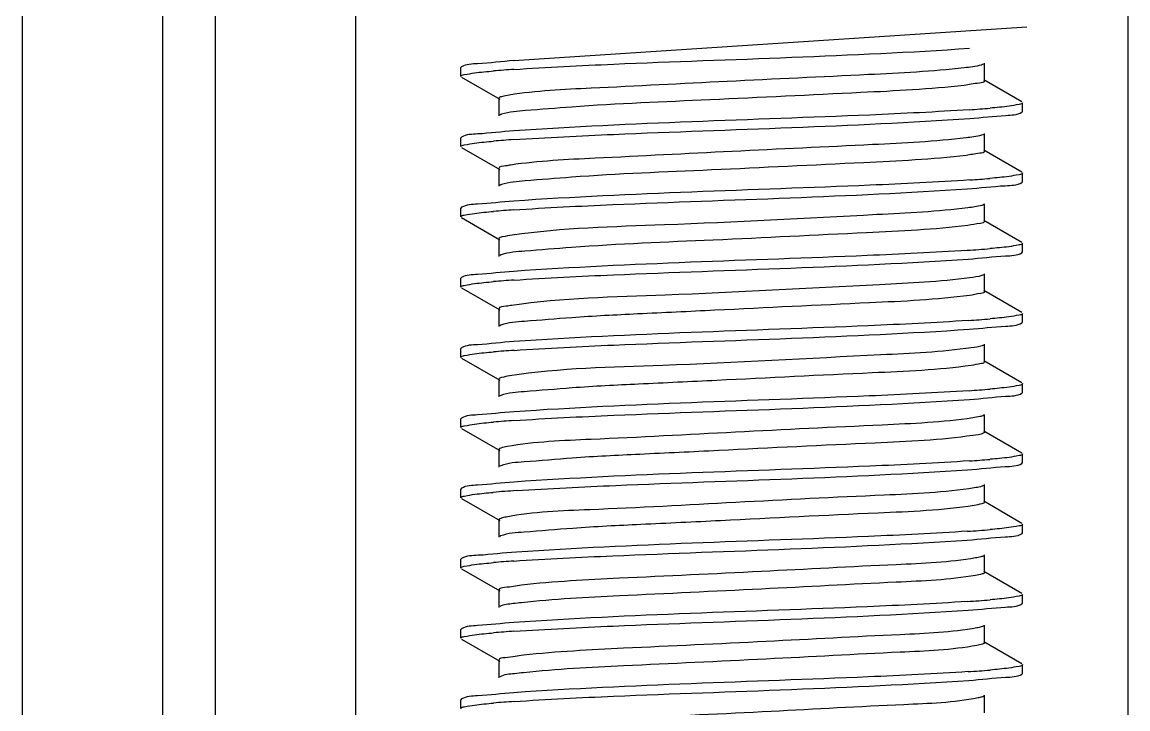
# Model space of a CAD drawing. Extents: x 27938 to 1507990, y 110129 to 923079.
# Drawn here: x 461348 to 461723, y 345441.2 to 345674 of the extents above; entities that cross this region are included whole.
import ezdxf

# ---------------------------------------------------------------- set-up
doc = ezdxf.new("R2010")
doc.units = 0
doc.header["$LTSCALE"] = 1000
doc.header["$MEASUREMENT"] = 0

msp = doc.modelspace()

# ---------------------------------------------------------------- linework, layer by layer
at = {"linetype": 'Continuous'}
for p, q in [((461347.99, 346328.15), (461347.99, 341587.12)), ((461395.62, 346328.15), (461395.62, 341587.12)), ((461413.48, 346328.15), (461413.48, 341587.12)), ((461461.1, 346328.15), (461461.1, 341587.12)), ((461723.05, 346328.15), (461723.05, 341587.12)), ((461514.81, 345660.98), (461688.75, 345672.41)), ((461497.05, 345658.87), (461496.82, 345658.61)), ((461674.44, 345654.15), (461674.44, 345660.1)), ((461496.82, 345655.64), (461496.82, 345658.61)), ((461496.82, 345655.64), (461496.82, 345658.61)), ((461497.05, 345655.38), (461509.97, 345647.89)), ((461687.1, 345646.97), (461674.18, 345654.45)), ((461509.71, 345648.19), (461509.71, 345642.24)), ((461687.33, 345643.73), (461687.33, 345646.71)), ((461687.33, 345643.73), (461687.33, 345646.71)), ((461687.1, 345643.47), (461687.33, 345643.73)), ((461497.05, 345635.06), (461496.82, 345634.8)), ((461496.82, 345631.82), (461496.82, 345634.8)), ((461496.82, 345631.82), (461496.82, 345634.8)), ((461674.44, 345630.33), (461674.44, 345636.29)), ((461497.05, 345631.56), (461509.97, 345624.08)), ((461687.1, 345623.15), (461674.18, 345630.64)), ((461509.71, 345624.38), (461509.71, 345618.43)), ((461687.33, 345619.92), (461687.33, 345622.89)), ((461687.33, 345619.92), (461687.33, 345622.89)), ((461687.1, 345619.66), (461687.33, 345619.92)), ((461497.05, 345611.25), (461496.82, 345610.99)), ((461496.82, 345608.01), (461496.82, 345610.99)), ((461496.82, 345608.01), (461496.82, 345610.99)), ((461674.44, 345606.52), (461674.44, 345612.48)), ((461497.05, 345607.75), (461509.97, 345600.27)), ((461687.1, 345599.34), (461674.18, 345606.82)), ((461509.71, 345600.57), (461509.71, 345594.62)), ((461687.33, 345596.1), (461687.33, 345599.08)), ((461687.33, 345596.1), (461687.33, 345599.08)), ((461687.1, 345595.84), (461687.33, 345596.1)), ((461674.44, 345582.71), (461674.44, 345588.66)), ((461497.05, 345587.44), (461496.82, 345587.17)), ((461496.82, 345584.2), (461496.82, 345587.17)), ((461496.82, 345584.2), (461496.82, 345587.17)), ((461497.05, 345583.94), (461509.97, 345576.45)), ((461687.1, 345575.53), (461674.18, 345583.01)), ((461509.71, 345576.76), (461509.71, 345570.8)), ((461687.33, 345572.29), (461687.33, 345575.27)), ((461510.42, 345571.3), (461509.98, 345571.1)), ((461687.1, 345572.03), (461687.33, 345572.29)), ((461497.05, 345563.62), (461496.82, 345563.36)), ((461496.82, 345560.38), (461496.82, 345563.36)), ((461496.82, 345560.38), (461496.82, 345563.36)), ((461674.44, 345558.9), (461674.44, 345564.85)), ((461497.05, 345560.12), (461509.97, 345552.64)), ((461687.1, 345551.72), (461674.18, 345559.2)), ((461509.71, 345552.94), (461509.71, 345546.99)), ((461687.33, 345548.48), (461687.33, 345551.46)), ((461687.33, 345548.48), (461687.33, 345551.46)), ((461510.37, 345547.47), (461509.97, 345547.29)), ((461687.1, 345548.22), (461687.33, 345548.48)), ((461497.05, 345539.81), (461496.82, 345539.55)), ((461496.82, 345536.57), (461496.82, 345539.55)), ((461496.82, 345536.57), (461496.82, 345539.55)), ((461674.44, 345535.08), (461674.44, 345541.04)), ((461497.05, 345536.31), (461509.97, 345528.83)), ((461687.1, 345527.9), (461674.18, 345535.39)), ((461509.71, 345529.13), (461509.71, 345523.18)), ((461687.33, 345524.67), (461687.33, 345527.64)), ((461687.33, 345524.67), (461687.33, 345527.64)), ((461687.1, 345524.4), (461687.33, 345524.67)), ((461510.33, 345523.64), (461509.97, 345523.48)), ((461674.44, 345511.27), (461674.44, 345517.22)), ((461497.05, 345516), (461496.82, 345515.74)), ((461496.82, 345512.76), (461496.82, 345515.74)), ((461496.82, 345512.76), (461496.82, 345515.74)), ((461497.05, 345512.5), (461509.97, 345505.02)), ((461687.1, 345504.09), (461674.18, 345511.57)), ((461509.71, 345505.32), (461509.71, 345499.36)), ((461687.33, 345500.85), (461687.33, 345503.83)), ((461687.33, 345500.85), (461687.33, 345503.83)), ((461510.29, 345499.81), (461509.97, 345499.67)), ((461687.1, 345500.59), (461687.33, 345500.85)), ((461497.05, 345492.18), (461496.82, 345491.92)), ((461496.82, 345488.95), (461496.82, 345491.92)), ((461496.82, 345488.95), (461496.82, 345491.92)), ((461674.44, 345487.46), (461674.44, 345493.41)), ((461497.05, 345488.69), (461509.97, 345481.2)), ((461687.1, 345480.28), (461674.18, 345487.76)), ((461509.71, 345481.5), (461509.71, 345475.55)), ((461687.33, 345477.04), (461687.33, 345480.02)), ((461687.33, 345477.04), (461687.33, 345480.02)), ((461687.1, 345476.78), (461687.33, 345477.04)), ((461497.05, 345468.37), (461496.82, 345468.11)), ((461496.82, 345465.13), (461496.82, 345468.11)), ((461496.82, 345465.13), (461496.82, 345468.11)), ((461674.44, 345463.65), (461674.44, 345469.6)), ((461497.05, 345464.87), (461509.97, 345457.39)), ((461687.1, 345456.46), (461674.18, 345463.95)), ((461509.71, 345457.69), (461509.71, 345451.74)), ((461687.1, 345452.97), (461687.33, 345453.23)), ((461687.33, 345453.23), (461687.33, 345456.2)), ((461687.33, 345453.23), (461687.33, 345456.2)), ((461674.44, 345439.83), (461674.44, 345445.79)), ((461497.05, 345444.56), (461496.82, 345444.3)), ((461496.82, 345441.32), (461496.82, 345444.3)), ((461496.82, 345441.32), (461496.82, 345444.3))]:
    msp.add_line(p, q, dxfattribs=at)
for centre, radius, start, end in [((461542.19, 345249.17), 409.75, 93.8309, 94.8034), ((461641.98, 346052.92), 409.49, 273.831, 274.805), ((461542.1, 345226.47), 408.64, 93.8384, 94.8035), ((461642.09, 346027.71), 408.1, 273.8416, 274.804), ((461542.11, 345202.58), 408.71, 93.8379, 94.8036), ((461641.02, 346017.39), 421.63, 273.7501, 274.8057), ((461542.2, 345177.58), 409.9, 93.83, 94.8034), ((461641.43, 345988.41), 416.44, 273.7834, 274.8062), ((461542.22, 345153.49), 410.18, 93.8281, 94.8033), ((461641.75, 345960.48), 412.32, 273.8111, 274.8058), ((461542.19, 345130.08), 409.77, 93.8308, 94.8034), ((461641.97, 345933.92), 409.56, 273.8305, 274.805), ((461543.23, 345093.27), 422.82, 93.743, 94.805), ((461641.14, 345920.63), 420.12, 273.7591, 274.8063), ((461542.1, 345083.57), 408.65, 93.8383, 94.8036), ((461641, 345898.51), 421.81, 273.7489, 274.8056), ((461542.2, 345058.53), 409.88, 93.8301, 94.8034), ((461641.41, 345869.5), 416.6, 273.7824, 274.8062), ((461542.22, 345034.42), 410.18, 93.8281, 94.8033)]:
    msp.add_arc(centre, radius, start, end, dxfattribs=at)
for points, knots in [([(461514.81, 345658), (461526.09, 345658.77), (461577.6, 345661.25), (461629.17, 345662.44), (461669.34, 345665.18)], [0, 0, 0, 0, 0.219207, 1, 1, 1, 1]), ([(461514.84, 345660.98), (461510.72, 345660.7), (461504.95, 345659.9), (461498.66, 345659.8), (461497.05, 345658.87)], [0, 0, 0, 0, 0.690341, 1, 1, 1, 1]), ([(461674.18, 345659.8), (461673.92, 345659.65), (461671.73, 345658.98), (461669.48, 345658.76), (461667.52, 345658.54)], [0, 0, 0, 0, 0.130925, 1, 1, 1, 1]), ([(461496.82, 345655.64), (461496.82, 345656.07), (461499.11, 345656.35), (461500.27, 345656.67), (461501.42, 345656.82)], [0, 0, 0, 0, 0.271512, 1, 1, 1, 1]), ([(461667.52, 345658.54), (461656.75, 345657.3), (461629.92, 345655.95), (461587.74, 345654), (461547.15, 345651.85), (461522.41, 345650.77), (461513.23, 345649.31)], [0, 0, 0, 0, 0.210492, 0.520764, 0.819615, 1, 1, 1, 1]), ([(461667.52, 345652.58), (461655.9, 345651.25), (461627.11, 345649.9), (461582.77, 345647.67), (461544.73, 345646.18), (461521.28, 345644.21), (461513.25, 345643.61), (461510.64, 345642.81)], [0, 0, 0, 0, 0.223118, 0.549331, 0.848052, 0.947905, 1, 1, 1, 1]), ([(461674.44, 345654.15), (461674.44, 345653.51), (461670.93, 345653.28), (461669.25, 345652.78), (461667.52, 345652.58)], [0, 0, 0, 0, 0.268344, 1, 1, 1, 1]), ([(461513.23, 345649.31), (461512.34, 345649.17), (461511.4, 345648.94), (461509.72, 345648.54), (461509.71, 345648.19)], [0, 0, 0, 0, 0.719855, 1, 1, 1, 1]), ([(461669.34, 345644.34), (461658.06, 345643.57), (461606.55, 345641.09), (461554.98, 345639.9), (461514.81, 345637.17)], [0, 0, 0, 0, 0.219225, 1, 1, 1, 1]), ([(461687.33, 345646.71), (461687.33, 345646.28), (461685.06, 345645.99), (461683.91, 345645.68), (461682.76, 345645.53)], [0, 0, 0, 0, 0.27162, 1, 1, 1, 1]), ([(461510.64, 345642.81), (461510.51, 345642.77), (461510.29, 345642.69), (461510.07, 345642.6), (461509.98, 345642.54)], [0, 0, 0, 0, 0.565422, 1, 1, 1, 1]), ([(461514.75, 345634.19), (461526.03, 345634.96), (461577.59, 345637.44), (461629.22, 345638.63), (461669.43, 345641.37)], [0, 0, 0, 0, 0.219144, 1, 1, 1, 1]), ([(461669.43, 345641.37), (461673.52, 345641.65), (461679.26, 345642.44), (461685.5, 345642.55), (461687.1, 345643.47)], [0, 0, 0, 0, 0.690204, 1, 1, 1, 1]), ([(461514.81, 345637.17), (461510.7, 345636.89), (461504.94, 345636.09), (461498.65, 345635.98), (461497.05, 345635.06)], [0, 0, 0, 0, 0.690315, 1, 1, 1, 1]), ([(461496.82, 345631.82), (461496.82, 345632.26), (461499.1, 345632.54), (461500.26, 345632.85), (461501.4, 345633)], [0, 0, 0, 0, 0.271571, 1, 1, 1, 1]), ([(461668.17, 345634.8), (461657.65, 345633.53), (461631.16, 345632.22), (461589.2, 345630.24), (461548.29, 345628.13), (461523.18, 345626.98), (461513.72, 345625.57)], [0, 0, 0, 0, 0.205418, 0.513768, 0.814544, 1, 1, 1, 1]), ([(461674.18, 345635.99), (461673.94, 345635.85), (461671.97, 345635.22), (461669.93, 345635.01), (461668.17, 345634.8)], [0, 0, 0, 0, 0.133703, 1, 1, 1, 1]), ([(461668.17, 345628.85), (461656.66, 345627.46), (461627.81, 345626.14), (461583.25, 345623.87), (461544.84, 345622.4), (461521.2, 345620.38), (461513.13, 345619.8), (461510.56, 345618.97)], [0, 0, 0, 0, 0.220204, 0.547586, 0.848383, 0.94851, 1, 1, 1, 1]), ([(461674.44, 345630.33), (461674.44, 345629.75), (461671.28, 345629.48), (461669.74, 345629.04), (461668.17, 345628.85)], [0, 0, 0, 0, 0.269649, 1, 1, 1, 1]), ([(461513.72, 345625.57), (461513.14, 345625.48), (461512, 345625.16), (461509.72, 345625.19), (461509.71, 345624.38)], [0, 0, 0, 0, 0.421018, 1, 1, 1, 1]), ([(461687.33, 345622.89), (461687.33, 345622.46), (461685.06, 345622.18), (461683.91, 345621.86), (461682.76, 345621.72)], [0, 0, 0, 0, 0.271621, 1, 1, 1, 1]), ([(461510.56, 345618.97), (461510.44, 345618.93), (461510.25, 345618.86), (461510.06, 345618.78), (461509.98, 345618.73)], [0, 0, 0, 0, 0.559972, 1, 1, 1, 1]), ([(461669.43, 345620.53), (461658.15, 345619.76), (461606.59, 345617.28), (461554.96, 345616.09), (461514.75, 345613.35)], [0, 0, 0, 0, 0.219059, 1, 1, 1, 1]), ([(461668.59, 345617.5), (461672.88, 345617.79), (461678.88, 345618.62), (461685.43, 345618.7), (461687.1, 345619.66)], [0, 0, 0, 0, 0.691064, 1, 1, 1, 1]), ([(461514.75, 345610.37), (461525.93, 345611.14), (461577.21, 345613.61), (461628.55, 345614.82), (461668.59, 345617.5)], [0, 0, 0, 0, 0.218315, 1, 1, 1, 1]), ([(461514.75, 345613.35), (461510.65, 345613.07), (461504.91, 345612.28), (461498.65, 345612.17), (461497.05, 345611.25)], [0, 0, 0, 0, 0.690246, 1, 1, 1, 1]), ([(461668.79, 345611.06), (461658.53, 345609.77), (461624.15, 345608.13), (461572.7, 345605.22), (461531.32, 345604.23), (461514.25, 345601.83)], [0, 0, 0, 0, 0.200359, 0.665926, 1, 1, 1, 1]), ([(461674.18, 345612.17), (461673.96, 345612.05), (461672.2, 345611.47), (461670.36, 345611.26), (461668.79, 345611.06)], [0, 0, 0, 0, 0.136714, 1, 1, 1, 1]), ([(461496.82, 345608.01), (461496.82, 345608.44), (461499.1, 345608.73), (461500.26, 345609.04), (461501.4, 345609.19)], [0, 0, 0, 0, 0.271569, 1, 1, 1, 1]), ([(461674.44, 345606.52), (461674.44, 345605.99), (461671.61, 345605.68), (461670.2, 345605.29), (461668.79, 345605.11)], [0, 0, 0, 0, 0.271205, 1, 1, 1, 1]), ([(461668.79, 345605.11), (461657.4, 345603.67), (461628.52, 345602.39), (461583.76, 345600.06), (461544.98, 345598.62), (461521.15, 345596.54), (461513.04, 345596), (461510.48, 345595.13)], [0, 0, 0, 0, 0.217121, 0.545559, 0.848485, 0.948981, 1, 1, 1, 1]), ([(461514.25, 345601.83), (461513.11, 345601.67), (461511.94, 345601.37), (461509.71, 345601), (461509.71, 345600.57)], [0, 0, 0, 0, 0.725085, 1, 1, 1, 1]), ([(461687.33, 345599.08), (461687.33, 345598.64), (461684.99, 345598.36), (461683.82, 345598.04), (461682.64, 345597.89)], [0, 0, 0, 0, 0.271165, 1, 1, 1, 1]), ([(461510.48, 345595.13), (461510.39, 345595.1), (461510.21, 345595.04), (461510.05, 345594.96), (461509.98, 345594.92)], [0, 0, 0, 0, 0.555073, 1, 1, 1, 1]), ([(461668.59, 345596.66), (461657.27, 345595.91), (461605.99, 345593.45), (461554.65, 345592.26), (461514.75, 345589.54)], [0, 0, 0, 0, 0.221032, 1, 1, 1, 1]), ([(461668.91, 345593.71), (461673.12, 345593.99), (461679.02, 345594.81), (461685.46, 345594.9), (461687.1, 345595.84)], [0, 0, 0, 0, 0.69076, 1, 1, 1, 1]), ([(461514.82, 345586.57), (461526.05, 345587.33), (461577.41, 345589.8), (461628.83, 345591.01), (461668.91, 345593.71)], [0, 0, 0, 0, 0.218794, 1, 1, 1, 1]), ([(461514.75, 345589.54), (461510.65, 345589.26), (461504.91, 345588.46), (461498.65, 345588.35), (461497.05, 345587.44)], [0, 0, 0, 0, 0.690251, 1, 1, 1, 1]), ([(461674.18, 345588.36), (461673.98, 345588.25), (461672.41, 345587.71), (461670.77, 345587.51), (461669.38, 345587.33)], [0, 0, 0, 0, 0.139964, 1, 1, 1, 1]), ([(461496.82, 345584.2), (461496.82, 345584.63), (461499.11, 345584.92), (461500.27, 345585.23), (461501.42, 345585.38)], [0, 0, 0, 0, 0.271503, 1, 1, 1, 1]), ([(461669.38, 345587.33), (461659.24, 345585.98), (461624.75, 345584.38), (461573.06, 345581.39), (461531.31, 345580.46), (461514.09, 345578)], [0, 0, 0, 0, 0.197233, 0.664604, 1, 1, 1, 1]), ([(461669.38, 345581.37), (461658.12, 345579.87), (461629.24, 345578.61), (461591.71, 345576.75), (461558.06, 345575.14), (461536.48, 345574.1), (461521.12, 345572.7), (461512.96, 345572.19), (461510.42, 345571.3)], [0, 0, 0, 0, 0.213883, 0.543283, 0.707942, 0.848388, 0.949336, 1, 1, 1, 1]), ([(461674.44, 345582.71), (461674.44, 345582.23), (461671.93, 345581.89), (461670.65, 345581.54), (461669.38, 345581.37)], [0, 0, 0, 0, 0.272967, 1, 1, 1, 1]), ([(461514.09, 345578), (461513.45, 345577.91), (461512.22, 345577.55), (461509.71, 345577.64), (461509.71, 345576.76)], [0, 0, 0, 0, 0.42179, 1, 1, 1, 1]), ([(461668.91, 345572.87), (461657.61, 345572.11), (461606.25, 345569.64), (461554.82, 345568.45), (461514.82, 345565.73)], [0, 0, 0, 0, 0.220239, 1, 1, 1, 1]), ([(461687.33, 345575.27), (461687.33, 345574.83), (461685.03, 345574.55), (461683.86, 345574.23), (461682.7, 345574.08)], [0, 0, 0, 0, 0.27139, 1, 1, 1, 1]), ([(461514.84, 345562.75), (461526.09, 345563.52), (461577.54, 345566), (461629.04, 345567.19), (461669.16, 345569.91)], [0, 0, 0, 0, 0.219088, 1, 1, 1, 1]), ([(461669.16, 345569.91), (461673.31, 345570.19), (461679.13, 345571), (461685.48, 345571.1), (461687.1, 345572.03)], [0, 0, 0, 0, 0.690501, 1, 1, 1, 1]), ([(461514.82, 345565.73), (461510.71, 345565.45), (461504.94, 345564.65), (461498.66, 345564.54), (461497.05, 345563.62)], [0, 0, 0, 0, 0.690324, 1, 1, 1, 1]), ([(461496.82, 345560.38), (461496.82, 345560.82), (461499.12, 345561.1), (461500.27, 345561.42), (461501.43, 345561.57)], [0, 0, 0, 0, 0.27149, 1, 1, 1, 1]), ([(461669.93, 345563.59), (461659.79, 345562.16), (461624.8, 345560.63), (461572.7, 345557.43), (461530.47, 345556.77), (461513.32, 345554.07)], [0, 0, 0, 0, 0.195888, 0.668212, 1, 1, 1, 1]), ([(461674.18, 345564.55), (461673.99, 345564.44), (461672.61, 345563.95), (461671.16, 345563.76), (461669.93, 345563.59)], [0, 0, 0, 0, 0.143518, 1, 1, 1, 1]), ([(461669.93, 345557.64), (461658.82, 345556.07), (461629.95, 345554.87), (461592.35, 345552.96), (461558.41, 345551.34), (461536.59, 345550.3), (461521.12, 345548.87), (461512.89, 345548.39), (461510.37, 345547.47)], [0, 0, 0, 0, 0.210506, 0.540786, 0.706621, 0.84812, 0.949594, 1, 1, 1, 1]), ([(461674.44, 345558.9), (461674.44, 345558.46), (461672.23, 345558.1), (461671.06, 345557.8), (461669.93, 345557.64)], [0, 0, 0, 0, 0.275042, 1, 1, 1, 1]), ([(461513.32, 345554.07), (461512.42, 345553.93), (461511.45, 345553.69), (461509.71, 345553.3), (461509.71, 345552.94)], [0, 0, 0, 0, 0.720573, 1, 1, 1, 1]), ([(461687.33, 345551.46), (461687.33, 345551.02), (461685.05, 345550.74), (461683.89, 345550.42), (461682.74, 345550.27)], [0, 0, 0, 0, 0.271542, 1, 1, 1, 1]), ([(461669.16, 345549.08), (461657.88, 345548.31), (461606.44, 345545.84), (461554.93, 345544.64), (461514.84, 345541.92)], [0, 0, 0, 0, 0.219626, 1, 1, 1, 1]), ([(461669.33, 345546.11), (461673.45, 345546.39), (461679.21, 345547.19), (461685.5, 345547.3), (461687.1, 345548.22)], [0, 0, 0, 0, 0.690315, 1, 1, 1, 1]), ([(461514.81, 345538.94), (461526.09, 345539.71), (461577.6, 345542.19), (461629.17, 345543.38), (461669.33, 345546.11)], [0, 0, 0, 0, 0.219207, 1, 1, 1, 1]), ([(461514.84, 345541.92), (461510.72, 345541.64), (461504.95, 345540.84), (461498.66, 345540.73), (461497.05, 345539.81)], [0, 0, 0, 0, 0.690341, 1, 1, 1, 1]), ([(461670.46, 345539.85), (461660.28, 345538.33), (461633.34, 345537.17), (461590.2, 345535.04), (461547.84, 345532.73), (461521.88, 345531.8), (461512.48, 345530.12)], [0, 0, 0, 0, 0.195054, 0.509751, 0.81902, 1, 1, 1, 1]), ([(461674.17, 345540.74), (461673.77, 345540.5), (461672.51, 345540.2), (461671.26, 345539.97), (461670.46, 345539.85)], [0, 0, 0, 0, 0.361946, 1, 1, 1, 1]), ([(461496.82, 345536.57), (461496.82, 345537.01), (461499.11, 345537.29), (461500.27, 345537.6), (461501.42, 345537.75)], [0, 0, 0, 0, 0.271511, 1, 1, 1, 1]), ([(461674.44, 345535.08), (461674.44, 345534.95), (461673.07, 345534.01), (461671.72, 345534.09), (461670.46, 345533.9)], [0, 0, 0, 0, 0.092175, 1, 1, 1, 1]), ([(461670.46, 345533.9), (461659.5, 345532.26), (461630.66, 345531.13), (461593.01, 345529.17), (461558.79, 345527.55), (461536.73, 345526.51), (461521.13, 345525.04), (461512.84, 345524.59), (461510.33, 345523.64)], [0, 0, 0, 0, 0.207, 0.538089, 0.705109, 0.8477, 0.949766, 1, 1, 1, 1]), ([(461512.48, 345530.12), (461511.78, 345529.99), (461511.01, 345529.81), (461509.71, 345529.41), (461509.71, 345529.13)], [0, 0, 0, 0, 0.714305, 1, 1, 1, 1]), ([(461687.33, 345527.64), (461687.33, 345527.21), (461685.06, 345526.92), (461683.91, 345526.61), (461682.76, 345526.46)], [0, 0, 0, 0, 0.271618, 1, 1, 1, 1]), ([(461669.33, 345525.27), (461658.06, 345524.51), (461606.55, 345522.03), (461554.98, 345520.84), (461514.81, 345518.1)], [0, 0, 0, 0, 0.219234, 1, 1, 1, 1]), ([(461668.68, 345522.25), (461672.95, 345522.54), (461678.92, 345523.37), (461685.44, 345523.45), (461687.1, 345524.4)], [0, 0, 0, 0, 0.690986, 1, 1, 1, 1]), ([(461515.63, 345515.18), (461526.86, 345515.93), (461577.88, 345518.38), (461628.95, 345519.59), (461668.68, 345522.25)], [0, 0, 0, 0, 0.220435, 1, 1, 1, 1]), ([(461514.81, 345518.1), (461510.7, 345517.82), (461504.94, 345517.03), (461498.65, 345516.92), (461497.05, 345516)], [0, 0, 0, 0, 0.690316, 1, 1, 1, 1]), ([(461674.17, 345516.92), (461673.82, 345516.72), (461672.73, 345516.43), (461671.64, 345516.23), (461670.95, 345516.12)], [0, 0, 0, 0, 0.367593, 1, 1, 1, 1]), ([(461496.82, 345512.76), (461496.82, 345513.2), (461499.17, 345513.48), (461500.35, 345513.8), (461501.54, 345513.96)], [0, 0, 0, 0, 0.271089, 1, 1, 1, 1]), ([(461670.95, 345516.12), (461660.86, 345514.5), (461633.78, 345513.42), (461590.3, 345511.24), (461547.6, 345508.84), (461521.45, 345508.02), (461512.13, 345506.24)], [0, 0, 0, 0, 0.192604, 0.509424, 0.820982, 1, 1, 1, 1]), ([(461670.95, 345510.16), (461660.17, 345508.44), (461631.37, 345507.39), (461593.69, 345505.38), (461559.19, 345503.75), (461536.89, 345502.72), (461521.17, 345501.22), (461512.8, 345500.79), (461510.29, 345499.81)], [0, 0, 0, 0, 0.203373, 0.535211, 0.703427, 0.847147, 0.949865, 1, 1, 1, 1]), ([(461674.44, 345511.27), (461674.43, 345510.92), (461672.77, 345510.53), (461671.83, 345510.3), (461670.95, 345510.16)], [0, 0, 0, 0, 0.280331, 1, 1, 1, 1]), ([(461512.13, 345506.24), (461511.52, 345506.12), (461510.82, 345505.96), (461509.71, 345505.57), (461509.71, 345505.32)], [0, 0, 0, 0, 0.710691, 1, 1, 1, 1]), ([(461668.68, 345501.42), (461657.47, 345500.67), (461606.45, 345498.22), (461555.38, 345497), (461515.63, 345494.35)], [0, 0, 0, 0, 0.219935, 1, 1, 1, 1]), ([(461687.33, 345503.83), (461687.33, 345503.39), (461685.01, 345503.11), (461683.84, 345502.79), (461682.67, 345502.64)], [0, 0, 0, 0, 0.271257, 1, 1, 1, 1]), ([(461514.75, 345491.31), (461525.93, 345492.07), (461577.21, 345494.54), (461628.54, 345495.76), (461668.58, 345498.43)], [0, 0, 0, 0, 0.218297, 1, 1, 1, 1]), ([(461668.58, 345498.43), (461672.87, 345498.72), (461678.88, 345499.55), (461685.43, 345499.63), (461687.1, 345500.59)], [0, 0, 0, 0, 0.691075, 1, 1, 1, 1]), ([(461515.63, 345494.35), (461511.32, 345494.06), (461505.3, 345493.22), (461498.72, 345493.14), (461497.05, 345492.18)], [0, 0, 0, 0, 0.691141, 1, 1, 1, 1]), ([(461496.82, 345488.95), (461496.82, 345489.38), (461499.1, 345489.66), (461500.25, 345489.98), (461501.4, 345490.13)], [0, 0, 0, 0, 0.271572, 1, 1, 1, 1]), ([(461671.41, 345492.38), (461662.53, 345490.86), (461638.19, 345489.86), (461597.96, 345487.65), (461555.55, 345485.73), (461528.39, 345484.36), (461517.35, 345483.15)], [0, 0, 0, 0, 0.175014, 0.471824, 0.784132, 1, 1, 1, 1]), ([(461674.17, 345493.11), (461673.86, 345492.93), (461672.93, 345492.67), (461672, 345492.48), (461671.41, 345492.38)], [0, 0, 0, 0, 0.373885, 1, 1, 1, 1]), ([(461671.41, 345486.43), (461662.53, 345484.91), (461638.19, 345483.91), (461597.96, 345481.7), (461555.55, 345479.78), (461528.39, 345478.4), (461517.35, 345477.2)], [0, 0, 0, 0, 0.175014, 0.471824, 0.784132, 1, 1, 1, 1]), ([(461674.44, 345487.46), (461674.43, 345487.15), (461673.01, 345486.76), (461672.17, 345486.56), (461671.41, 345486.43)], [0, 0, 0, 0, 0.283723, 1, 1, 1, 1]), ([(461517.35, 345483.15), (461515.44, 345482.94), (461513.61, 345482.38), (461509.71, 345482.2), (461509.72, 345481.5)], [0, 0, 0, 0, 0.732819, 1, 1, 1, 1]), ([(461687.33, 345480.02), (461687.33, 345479.58), (461684.99, 345479.3), (461683.81, 345478.97), (461682.64, 345478.82)], [0, 0, 0, 0, 0.271157, 1, 1, 1, 1]), ([(461517.35, 345477.2), (461516.42, 345477.1), (461513.98, 345476.73), (461511.33, 345476.64), (461509.97, 345475.85)], [0, 0, 0, 0, 0.371801, 1, 1, 1, 1]), ([(461668.58, 345477.6), (461657.26, 345476.84), (461605.98, 345474.38), (461554.64, 345473.19), (461514.75, 345470.47)], [0, 0, 0, 0, 0.22106, 1, 1, 1, 1]), ([(461668.9, 345474.64), (461673.11, 345474.93), (461679.02, 345475.74), (461685.46, 345475.84), (461687.1, 345476.78)], [0, 0, 0, 0, 0.69077, 1, 1, 1, 1]), ([(461514.82, 345467.5), (461526.04, 345468.26), (461577.4, 345470.74), (461628.82, 345471.95), (461668.9, 345474.64)], [0, 0, 0, 0, 0.218782, 1, 1, 1, 1]), ([(461514.75, 345470.47), (461510.65, 345470.19), (461504.91, 345469.4), (461498.65, 345469.29), (461497.05, 345468.37)], [0, 0, 0, 0, 0.690248, 1, 1, 1, 1]), ([(461671.84, 345468.64), (461663.26, 345467.06), (461639.3, 345466.15), (461599.41, 345463.88), (461556.81, 345462), (461529.35, 345460.6), (461518.06, 345459.41)], [0, 0, 0, 0, 0.169916, 0.464788, 0.779028, 1, 1, 1, 1]), ([(461674.17, 345469.3), (461673.91, 345469.14), (461673.12, 345468.9), (461672.33, 345468.74), (461671.84, 345468.64)], [0, 0, 0, 0, 0.380929, 1, 1, 1, 1]), ([(461496.82, 345465.13), (461496.82, 345465.57), (461499.11, 345465.85), (461500.27, 345466.17), (461501.42, 345466.32)], [0, 0, 0, 0, 0.271504, 1, 1, 1, 1]), ([(461671.84, 345462.69), (461663.26, 345461.11), (461639.3, 345460.2), (461599.41, 345457.93), (461556.81, 345456.04), (461529.35, 345454.64), (461518.06, 345453.46)], [0, 0, 0, 0, 0.169916, 0.464788, 0.779028, 1, 1, 1, 1]), ([(461674.44, 345463.65), (461674.43, 345463.38), (461673.24, 345462.98), (461672.49, 345462.81), (461671.84, 345462.69)], [0, 0, 0, 0, 0.287813, 1, 1, 1, 1]), ([(461518.06, 345459.41), (461515.97, 345459.19), (461514, 345458.57), (461509.71, 345458.45), (461509.72, 345457.69)], [0, 0, 0, 0, 0.733736, 1, 1, 1, 1]), ([(461518.06, 345453.46), (461517.04, 345453.35), (461514.37, 345452.96), (461511.46, 345452.9), (461509.97, 345452.04)], [0, 0, 0, 0, 0.373853, 1, 1, 1, 1]), ([(461668.9, 345453.81), (461657.6, 345453.05), (461606.24, 345450.58), (461554.82, 345449.39), (461514.82, 345446.67)], [0, 0, 0, 0, 0.220263, 1, 1, 1, 1]), ([(461669.15, 345450.85), (461673.31, 345451.13), (461679.13, 345451.94), (461685.48, 345452.04), (461687.1, 345452.97)], [0, 0, 0, 0, 0.690508, 1, 1, 1, 1]), ([(461687.33, 345456.2), (461687.33, 345455.77), (461685.02, 345455.48), (461683.86, 345455.17), (461682.7, 345455.02)], [0, 0, 0, 0, 0.271384, 1, 1, 1, 1]), ([(461514.84, 345443.69), (461526.09, 345444.46), (461577.53, 345446.93), (461629.03, 345448.13), (461669.15, 345450.85)], [0, 0, 0, 0, 0.219081, 1, 1, 1, 1]), ([(461514.82, 345446.67), (461510.71, 345446.39), (461504.94, 345445.59), (461498.66, 345445.48), (461497.05, 345444.56)], [0, 0, 0, 0, 0.690323, 1, 1, 1, 1]), ([(461674.17, 345445.48), (461673.95, 345445.35), (461673.3, 345445.14), (461672.64, 345444.99), (461672.24, 345444.91)], [0, 0, 0, 0, 0.388853, 1, 1, 1, 1]), ([(461496.82, 345441.32), (461496.82, 345441.75), (461499.12, 345442.04), (461500.27, 345442.35), (461501.43, 345442.5)], [0, 0, 0, 0, 0.271489, 1, 1, 1, 1]), ([(461672.24, 345444.91), (461663.96, 345443.25), (461640.38, 345442.45), (461600.87, 345440.11), (461558.09, 345438.26), (461530.33, 345436.84), (461518.8, 345435.68)], [0, 0, 0, 0, 0.164798, 0.457724, 0.773903, 1, 1, 1, 1])]:
    msp.add_open_spline(points, degree=3, knots=knots, dxfattribs=at)
for points in [[(461501.42, 345656.82), (461503.57, 345657.1), (461505.72, 345657.3), (461507.88, 345657.48)], [(461682.76, 345645.53), (461680.61, 345645.25), (461678.45, 345645.05), (461676.28, 345644.86)], [(461501.4, 345633), (461503.56, 345633.28), (461505.72, 345633.48), (461507.88, 345633.67)], [(461682.76, 345621.72), (461680.6, 345621.43), (461678.44, 345621.23), (461676.27, 345621.05)], [(461501.4, 345609.19), (461503.56, 345609.47), (461505.72, 345609.67), (461507.88, 345609.85)], [(461682.64, 345597.89), (461680.55, 345597.62), (461678.44, 345597.42), (461676.34, 345597.24)], [(461501.42, 345585.38), (461503.57, 345585.66), (461505.72, 345585.86), (461507.88, 345586.04)], [(461682.7, 345574.08), (461680.58, 345573.81), (461678.45, 345573.61), (461676.32, 345573.43)], [(461501.43, 345561.57), (461503.57, 345561.85), (461505.72, 345562.05), (461507.88, 345562.23)], [(461682.74, 345550.27), (461680.6, 345550), (461678.45, 345549.8), (461676.3, 345549.61)], [(461501.42, 345537.75), (461503.57, 345538.03), (461505.72, 345538.23), (461507.88, 345538.42)], [(461682.76, 345526.46), (461680.61, 345526.18), (461678.45, 345525.98), (461676.28, 345525.8)], [(461501.54, 345513.96), (461503.62, 345514.22), (461505.72, 345514.42), (461507.81, 345514.6)], [(461682.67, 345502.64), (461680.56, 345502.37), (461678.45, 345502.17), (461676.34, 345501.99)], [(461501.4, 345490.13), (461503.56, 345490.41), (461505.72, 345490.61), (461507.88, 345490.79)], [(461682.64, 345478.82), (461680.54, 345478.55), (461678.44, 345478.36), (461676.34, 345478.18)], [(461501.42, 345466.32), (461503.57, 345466.59), (461505.72, 345466.79), (461507.88, 345466.98)], [(461682.7, 345455.02), (461680.58, 345454.74), (461678.45, 345454.55), (461676.32, 345454.36)], [(461501.43, 345442.5), (461503.57, 345442.78), (461505.72, 345442.98), (461507.88, 345443.16)]]:
    msp.add_open_spline(points, degree=3, dxfattribs=at)

doc.saveas('drawing.dxf')
